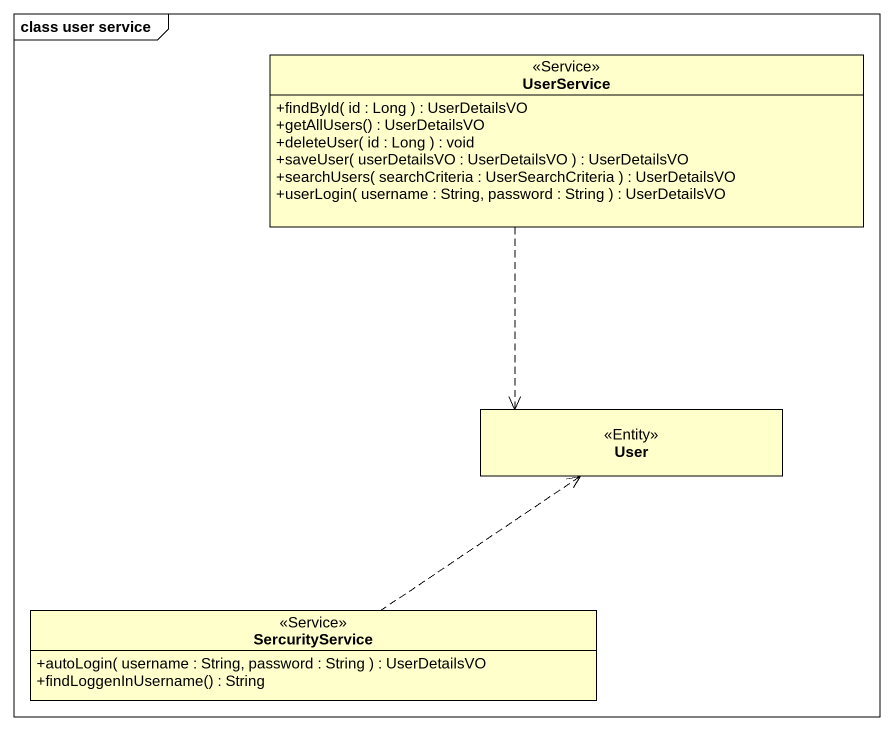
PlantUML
@startuml
mainframe class user service
hide circle
hide empty members
skinparam classAttributeIconSize 0
class UserService <<Service>> {
  +findById( id : Long ) : UserDetailsVO
  +getAllUsers() : UserDetailsVO
  +deleteUser( id : Long ) : void
  +saveUser( userDetailsVO : UserDetailsVO ) : UserDetailsVO
  +searchUsers( searchCriteria : UserSearchCriteria ) : UserDetailsVO
  +userLogin( username : String, password : String ) : UserDetailsVO
}
class User <<Entity>>
class SercurityService <<Service>> {
  +autoLogin( username : String, password : String ) : UserDetailsVO
  +findLoggenInUsername() : String
}
UserService ..> User
SercurityService .up.> User
@enduml
